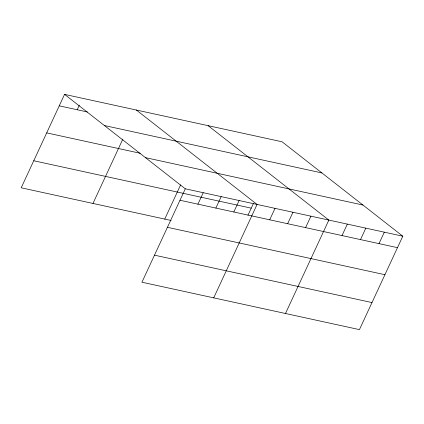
<?xml version="1.0" encoding="UTF-8"?>
<svg xmlns="http://www.w3.org/2000/svg" width="424" height="424" viewBox="0 0 424 424"><rect width="100%" height="100%" fill="white"/><g stroke="black" fill="none" stroke-linecap="round" stroke-linejoin="round"><path stroke-width="0.64" d="M64.565 94.382L185.299 188.797L141.939 282.22L359.435 329.618L402.8 236.2L282.061 141.78L64.565 94.382L21.2 187.8L171.126 220.475M77.189 109.752L79.315 105.168M92.973 203.441L122.833 139.12M164.751 219.086L180.608 184.922M197.923 204.167L203.244 192.708M215.869 208.078L221.19 196.619M233.815 211.989L239.131 200.531M247.976 215.212L253.457 203.414M213.712 297.86L257.077 204.442L136.337 110.023M269.701 219.812L275.017 208.354M287.642 223.724L292.963 212.265M305.587 227.635L310.909 216.171M285.485 313.506L328.849 220.083L208.115 125.668M342.02 235.574L347.336 224.116M360.506 239.602L365.827 228.144M378.992 243.63L384.314 232.172M59.243 105.841L87.439 111.984M104.405 125.536L321.906 172.939M46.688 132.887L140.254 153.276M145.459 157.638L362.955 205.041M185.299 188.797L402.8 236.2M33.756 160.754L251.252 208.157M179.983 200.255L397.479 247.658M167.427 227.306L384.928 274.71M154.49 255.168L371.991 302.572"/></g></svg>
